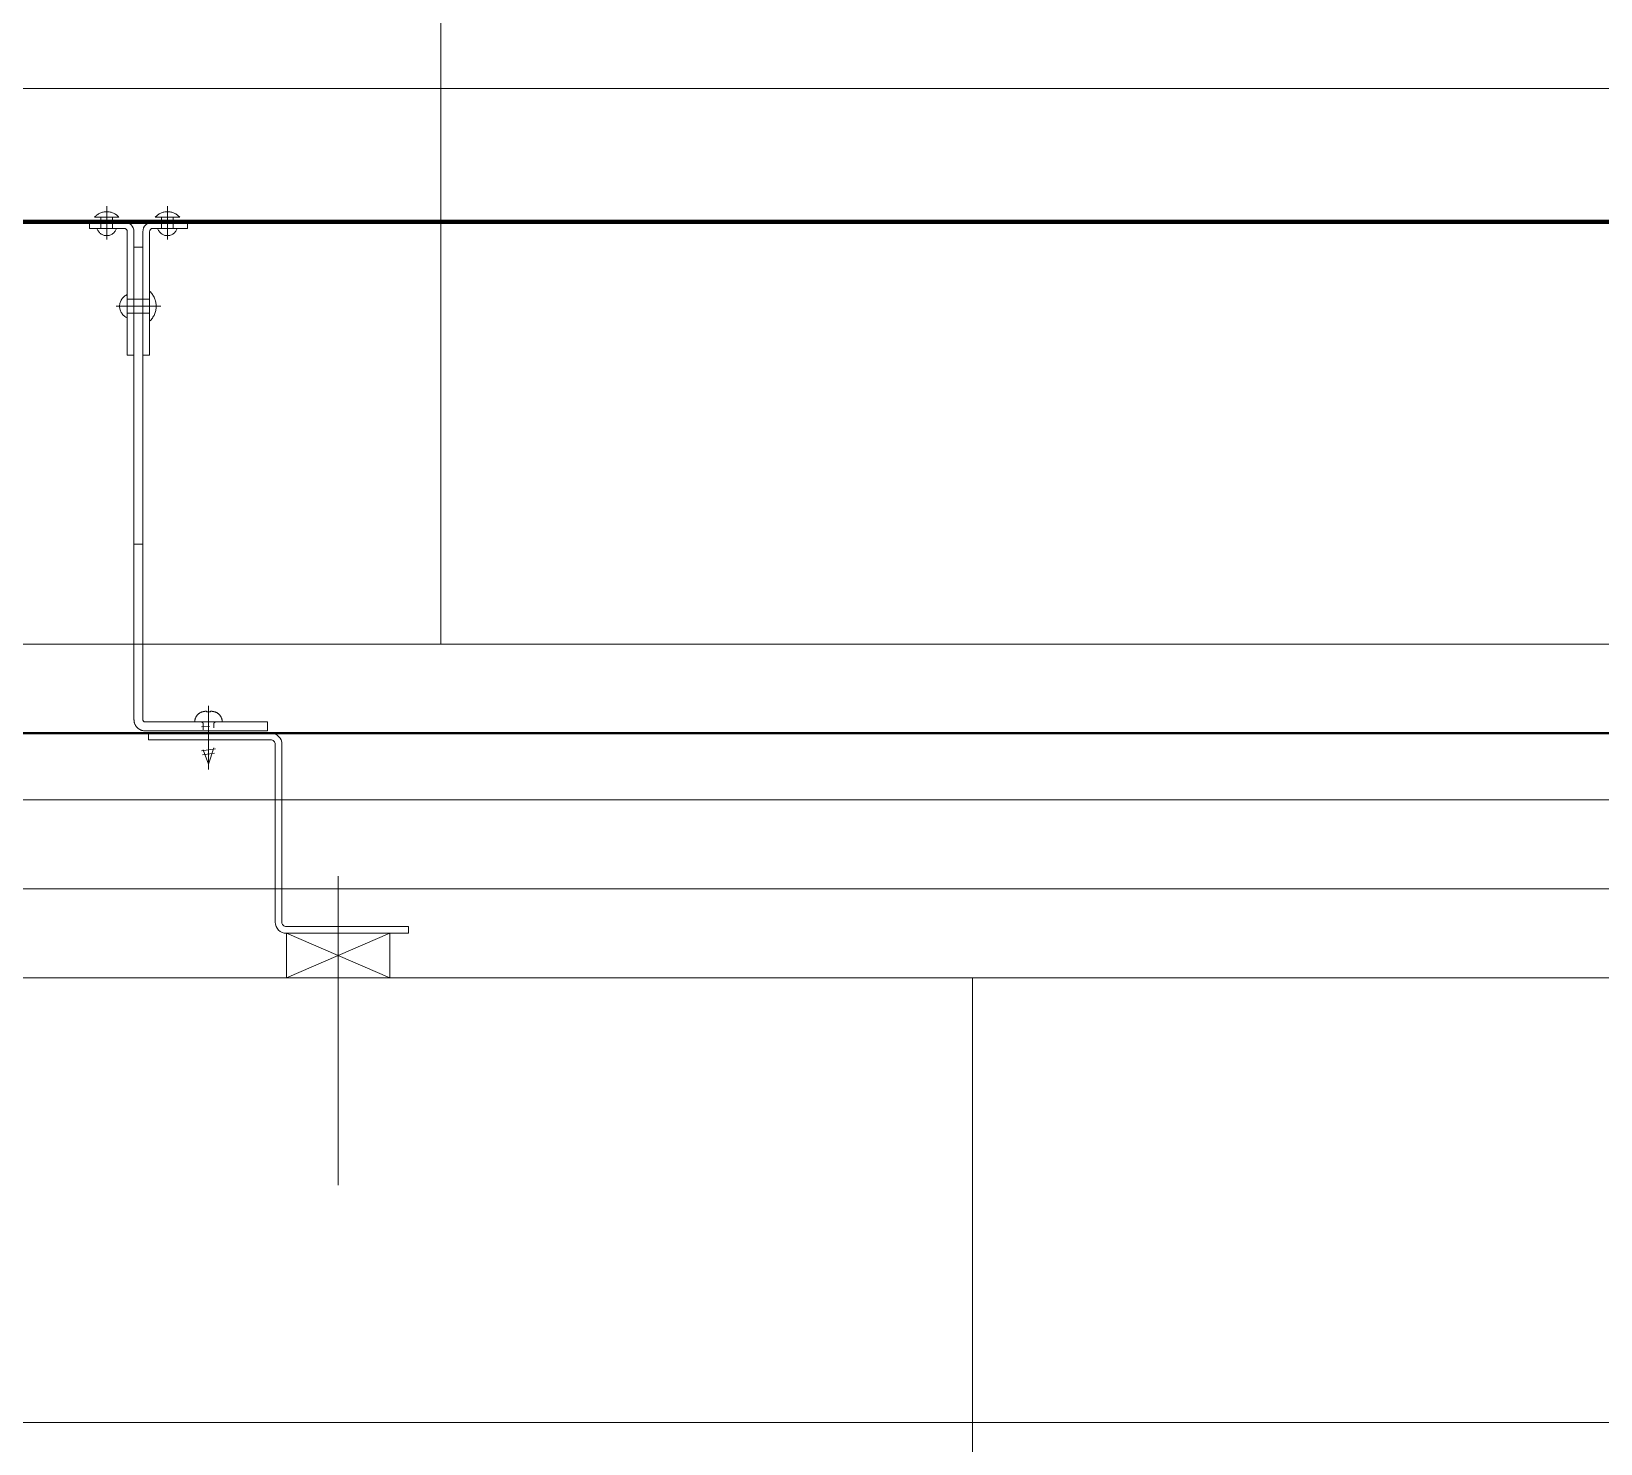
# Model space of a CAD drawing. Extents: x -2050 to 29725, y -1777 to 6820.
# Drawn here: x 3655.2 to 3725.7, y 2804 to 2867.6 of the extents above; entities that cross this region are included whole.
import ezdxf
from ezdxf.enums import TextEntityAlignment as Align

# ---------------------------------------------------------------- set-up
doc = ezdxf.new("R2010")
doc.units = 0
doc.header["$LTSCALE"] = 25
doc.header["$MEASUREMENT"] = 0
doc.layers.get('0').update_dxf_attribs({"color": 9, "lineweight": 9})
for name, color, linetype, lineweight in [('00', 9, 'Continuous', 9), ('06D', 9, 'Continuous', 9), ('10', 9, 'Continuous', 9), ('22', 8, 'Continuous', 9), ('33', 9, 'BATTING', 9), ('40B', 9, 'Continuous', 9)]:
    doc.layers.add(name, color=color, linetype=linetype, lineweight=lineweight)
doc.styles.add('Arial', font='arial.ttf', dxfattribs={"height": 2.5})
doc.linetypes.add('BATTING', pattern='A,0.0001,-0.1,[134,ltypeshp.shx,S=0.1,R=0,X=-0.1,Y=0],-0.2,[134,ltypeshp.shx,S=0.1,R=180,X=0.1,Y=0],-0.1', length=0.4001)

# ---------------------------------------------------------------- blocks, each defined once
blk = doc.blocks.new('0_wallno')
blk.add_lwpolyline([(7.942, 0), (16.132, 0)])
at = {"style": 'Arial'}
blk.add_attdef('GENISLIK', text='', height=2, dxfattribs=at).set_placement((8.442, 0), align=Align.BOTTOM_LEFT)
blk.add_attdef('DUVARNO', text='', height=2, dxfattribs=at).set_placement((0, 0), align=Align.MIDDLE_CENTER)
blk.add_attdef('YUKSEKLIK', text='', height=2, dxfattribs=at).set_placement((8.442, -0.5), align=Align.TOP_LEFT)
blk = doc.blocks.new('p- alum kaplama profil')
at = {"lineweight": 13}
blk.add_lwpolyline([(7.116, 12.591), (7.116, 26.491)], dxfattribs=at)
at = {"lineweight": 5}
blk.add_lwpolyline([(9.441, 15.16), (4.791, 15.16), (4.791, 17.159), (9.441, 17.159)], close=True, dxfattribs=at)
for points in [[(4.791, 15.16), (9.441, 17.159)], [(9.441, 15.16), (4.791, 17.159)]]:
    blk.add_lwpolyline(points, dxfattribs=at)
at = {"lineweight": 18}
blk.add_lwpolyline([(4.091, 6.157), (-1.409, 6.157), (-1.409, 6.457), (4.091, 6.457, 0.414214), (4.291, 6.657), (4.291, 14.66, -0.414214), (4.791, 15.16), (10.291, 15.16), (10.291, 14.86), (4.791, 14.86, 0.414214), (4.591, 14.66), (4.591, 6.657, -0.414214)], format="xyb", close=True, dxfattribs=at)
blk.add_lwpolyline([(-2.059, 5.556), (-2.059, -2.342), (-2.059, -15.692), (-1.659, -15.692), (-1.659, -2.342), (-1.659, 5.556), (-1.659, 5.561), (-1.658, 5.566), (-1.658, 5.571), (-1.657, 5.576), (-1.656, 5.581), (-1.654, 5.585), (-1.653, 5.59), (-1.651, 5.595), (-1.649, 5.599), (-1.647, 5.604), (-1.644, 5.608), (-1.642, 5.612), (-1.639, 5.616), (-1.636, 5.62), (-1.633, 5.624), (-1.629, 5.627), (-1.626, 5.63), (-1.622, 5.634), (-1.618, 5.637), (-1.614, 5.64), (-1.61, 5.642), (-1.606, 5.645), (-1.601, 5.647), (-1.597, 5.649), (-1.592, 5.651), (-1.588, 5.652), (-1.583, 5.653), (-1.578, 5.654), (-1.573, 5.655), (-1.569, 5.656), (-1.564, 5.656), (-1.559, 5.656), (3.941, 5.656), (3.941, 6.056), (-1.559, 6.056), (-1.583, 6.056), (-1.608, 6.054), (-1.632, 6.051), (-1.656, 6.047), (-1.68, 6.041), (-1.704, 6.035), (-1.727, 6.027), (-1.75, 6.018), (-1.772, 6.008), (-1.794, 5.997), (-1.816, 5.985), (-1.836, 5.972), (-1.857, 5.958), (-1.876, 5.943), (-1.894, 5.927), (-1.912, 5.91), (-1.929, 5.892), (-1.945, 5.874), (-1.96, 5.854), (-1.974, 5.834), (-1.988, 5.813), (-2, 5.792), (-2.011, 5.77), (-2.021, 5.748), (-2.029, 5.725), (-2.037, 5.702), (-2.044, 5.678), (-2.049, 5.654), (-2.053, 5.63), (-2.056, 5.605), (-2.058, 5.581)], close=True)
blk.add_lwpolyline([(-1.659, -2.342), (-2.059, -2.342)])
for points in [[(-2.359, -10.842), (-2.359, -16.392), (-2.359, -16.392, -0.414214), (-2.509, -16.542), (-2.509, -16.542), (-4.059, -16.542), (-4.059, -16.842), (-2.509, -16.842), (-2.509, -16.842, 0.414214), (-2.059, -16.392), (-2.059, -10.842)], [(-1.359, -10.842), (-1.659, -10.842), (-1.659, -16.392, 0.414214), (-1.209, -16.842), (-1.209, -16.842), (0.341, -16.842), (0.341, -16.542), (-1.209, -16.542), (-1.209, -16.542, -0.414214), (-1.359, -16.392), (-1.359, -16.392)]]:
    blk.add_lwpolyline(points, format="xyb", close=True)
for points in [[(1.291, 4.927, -10), (1.291, 7.795, -10)], [(1.563, 7.053, -10), (1.02, 7.13, -10)], [(1.051, 6.913, -10), (1.291, 7.556, -10)], [(1.531, 6.823, -10), (1.291, 7.556, -10)], [(1.606, 6.866, -10), (0.976, 6.956, -10)], [(0.671, 5.656, -10), (1.911, 5.656, -10)], [(0.671, 5.656, -10), (0.672, 5.637, -10), (0.673, 5.617, -10), (0.675, 5.597, -10), (0.678, 5.578, -10), (0.682, 5.558, -10), (0.686, 5.539, -10), (0.691, 5.52, -10), (0.697, 5.501, -10), (0.704, 5.483, -10), (0.712, 5.464, -10), (0.72, 5.447, -10), (0.73, 5.429, -10), (0.739, 5.412, -10), (0.75, 5.395, -10), (0.761, 5.379, -10), (0.773, 5.363, -10), (0.786, 5.348, -10), (0.799, 5.333, -10), (0.813, 5.319, -10), (0.827, 5.306, -10), (0.842, 5.293, -10), (0.857, 5.28, -10), (0.873, 5.269, -10), (0.89, 5.258, -10), (0.907, 5.247, -10), (0.924, 5.238, -10), (0.942, 5.229, -10), (0.96, 5.221, -10), (0.978, 5.214, -10), (0.997, 5.207, -10), (1.016, 5.201, -10), (1.035, 5.196, -10)], [(0.961, 5.656, -10), (0.966, 5.657, -10), (0.97, 5.657, -10), (0.974, 5.657, -10), (0.979, 5.658, -10), (0.983, 5.659, -10), (0.987, 5.66, -10), (0.992, 5.662, -10), (0.996, 5.663, -10), (1, 5.665, -10), (1.004, 5.667, -10), (1.008, 5.669, -10), (1.011, 5.672, -10), (1.015, 5.674, -10), (1.018, 5.677, -10), (1.022, 5.68, -10), (1.025, 5.683, -10), (1.028, 5.686, -10), (1.031, 5.689, -10), (1.034, 5.693, -10), (1.036, 5.696, -10), (1.038, 5.7, -10), (1.041, 5.704, -10), (1.043, 5.708, -10), (1.044, 5.712, -10), (1.046, 5.716, -10), (1.047, 5.72, -10), (1.049, 5.725, -10), (1.05, 5.729, -10), (1.05, 5.733, -10), (1.051, 5.738, -10), (1.051, 5.742, -10), (1.051, 5.746, -10)], [(1.335, 5.855, -10), (0.976, 5.876, -10)], [(1.051, 5.833, -10), (1.051, 6.013, -10)], [(1.051, 5.746, -10), (1.051, 5.833, -10)], [(1.291, 6.157, -10), (1.291, 6.257, -10)], [(1.531, 5.746, -10), (1.531, 5.923, -10)], [(1.531, 5.746, -10), (1.531, 5.742, -10), (1.532, 5.738, -10), (1.532, 5.733, -10), (1.533, 5.729, -10), (1.534, 5.725, -10), (1.535, 5.72, -10), (1.537, 5.716, -10), (1.538, 5.712, -10), (1.54, 5.708, -10), (1.542, 5.704, -10), (1.544, 5.7, -10), (1.546, 5.696, -10), (1.549, 5.693, -10), (1.552, 5.689, -10), (1.555, 5.686, -10), (1.558, 5.683, -10), (1.561, 5.68, -10), (1.564, 5.677, -10), (1.568, 5.674, -10), (1.571, 5.672, -10), (1.575, 5.669, -10), (1.579, 5.667, -10), (1.583, 5.665, -10), (1.587, 5.663, -10), (1.591, 5.662, -10), (1.595, 5.66, -10), (1.599, 5.659, -10), (1.604, 5.658, -10), (1.608, 5.657, -10), (1.612, 5.657, -10), (1.617, 5.657, -10), (1.621, 5.656, -10)], [(1.548, 5.196, -10), (1.567, 5.201, -10), (1.586, 5.207, -10), (1.604, 5.214, -10), (1.623, 5.221, -10), (1.641, 5.229, -10), (1.659, 5.238, -10), (1.676, 5.247, -10), (1.693, 5.258, -10), (1.709, 5.269, -10), (1.725, 5.28, -10), (1.741, 5.293, -10), (1.755, 5.306, -10), (1.77, 5.319, -10), (1.784, 5.333, -10), (1.797, 5.348, -10), (1.809, 5.363, -10), (1.821, 5.379, -10), (1.833, 5.395, -10), (1.843, 5.412, -10), (1.853, 5.429, -10), (1.862, 5.447, -10), (1.871, 5.464, -10), (1.878, 5.483, -10), (1.885, 5.501, -10), (1.891, 5.52, -10), (1.896, 5.539, -10), (1.901, 5.558, -10), (1.905, 5.578, -10), (1.908, 5.597, -10), (1.91, 5.617, -10), (1.911, 5.637, -10), (1.911, 5.656, -10)], [(1.035, 5.196, -10), (1.04, 5.195, -10), (1.045, 5.194, -10), (1.05, 5.193, -10), (1.056, 5.192, -10), (1.061, 5.191, -10), (1.066, 5.189, -10), (1.071, 5.188, -10), (1.077, 5.187, -10), (1.082, 5.186, -10), (1.087, 5.185, -10), (1.092, 5.184, -10), (1.098, 5.183, -10), (1.103, 5.182, -10), (1.108, 5.182, -10), (1.113, 5.181, -10), (1.119, 5.18, -10), (1.124, 5.179, -10), (1.129, 5.178, -10), (1.135, 5.178, -10), (1.14, 5.177, -10), (1.145, 5.176, -10), (1.151, 5.175, -10), (1.156, 5.175, -10), (1.161, 5.174, -10), (1.167, 5.173, -10), (1.172, 5.173, -10), (1.177, 5.172, -10), (1.182, 5.172, -10), (1.188, 5.171, -10), (1.193, 5.171, -10), (1.198, 5.17, -10), (1.204, 5.17, -10)], [(1.204, 5.17, -10), (1.204, 5.204, -10)], [(1.379, 5.204, -10), (1.204, 5.204, -10)], [(1.379, 5.17, -10), (1.379, 5.204, -10)], [(1.379, 5.17, -10), (1.384, 5.17, -10), (1.389, 5.171, -10), (1.395, 5.171, -10), (1.4, 5.172, -10), (1.405, 5.172, -10), (1.411, 5.173, -10), (1.416, 5.173, -10), (1.421, 5.174, -10), (1.427, 5.175, -10), (1.432, 5.175, -10), (1.437, 5.176, -10), (1.443, 5.177, -10), (1.448, 5.178, -10), (1.453, 5.178, -10), (1.459, 5.179, -10), (1.464, 5.18, -10), (1.469, 5.181, -10), (1.474, 5.182, -10), (1.48, 5.182, -10), (1.485, 5.183, -10), (1.49, 5.184, -10), (1.495, 5.185, -10), (1.501, 5.186, -10), (1.506, 5.187, -10), (1.511, 5.188, -10), (1.516, 5.189, -10), (1.522, 5.191, -10), (1.527, 5.192, -10), (1.532, 5.193, -10), (1.537, 5.194, -10), (1.543, 5.195, -10), (1.548, 5.196, -10)], [(-2.359, -12.517, 0), (-2.396, -12.535, 0), (-2.433, -12.555, 0), (-2.468, -12.578, 0), (-2.501, -12.603, 0), (-2.532, -12.631, 0), (-2.561, -12.661, 0), (-2.588, -12.693, 0), (-2.612, -12.727, 0), (-2.634, -12.763, 0), (-2.653, -12.8, 0), (-2.669, -12.838, 0), (-2.682, -12.878, 0), (-2.693, -12.918, 0), (-2.701, -12.959, 0), (-2.705, -13, 0), (-2.707, -13.042, 0), (-2.705, -13.084, 0), (-2.701, -13.125, 0), (-2.693, -13.166, 0), (-2.682, -13.207, 0), (-2.669, -13.246, 0), (-2.653, -13.284, 0), (-2.634, -13.321, 0), (-2.612, -13.357, 0), (-2.588, -13.391, 0), (-2.561, -13.423, 0), (-2.532, -13.453, 0), (-2.501, -13.481, 0), (-2.468, -13.506, 0), (-2.433, -13.529, 0), (-2.396, -13.549, 0), (-2.359, -13.567, 0)], [(-2.359, -13.042, 0), (-2.359, -12.517, 0)], [(-1.359, -13.042, 0), (-1.359, -12.367, 0)], [(-1.359, -13.717, 0), (-1.324, -13.684, 0), (-1.292, -13.65, 0), (-1.261, -13.614, 0), (-1.232, -13.576, 0), (-1.205, -13.537, 0), (-1.18, -13.496, 0), (-1.158, -13.454, 0), (-1.137, -13.411, 0), (-1.119, -13.367, 0), (-1.103, -13.323, 0), (-1.09, -13.277, 0), (-1.079, -13.231, 0), (-1.07, -13.184, 0), (-1.064, -13.137, 0), (-1.06, -13.09, 0), (-1.059, -13.042, 0), (-1.06, -12.995, 0), (-1.064, -12.947, 0), (-1.07, -12.9, 0), (-1.079, -12.853, 0), (-1.09, -12.807, 0), (-1.103, -12.761, 0), (-1.119, -12.717, 0), (-1.137, -12.673, 0), (-1.158, -12.63, 0), (-1.18, -12.588, 0), (-1.205, -12.547, 0), (-1.232, -12.508, 0), (-1.261, -12.471, 0), (-1.292, -12.434, 0), (-1.324, -12.4, 0), (-1.359, -12.367, 0)], [(-2.859, -13.042, 0), (-0.859, -13.042, 0)], [(-2.359, -13.042, 0), (-2.359, -12.727, 0)], [(-2.359, -12.727, 0), (-2.359, -13.042, 0)], [(-1.359, -12.727, 0), (-2.359, -12.727, 0)], [(-2.359, -13.042, 0), (-2.359, -13.357, 0)], [(-2.359, -13.042, 0), (-2.359, -13.567, 0)], [(-2.359, -13.357, 0), (-2.359, -13.042, 0)], [(-1.359, -13.357, 0), (-2.359, -13.357, 0)], [(-1.359, -13.042, 0), (-1.359, -13.717, 0)], [(-2.846, -16.542, 0), (-2.858, -16.507, 0), (-2.872, -16.474, 0), (-2.89, -16.442, 0), (-2.91, -16.411, 0), (-2.932, -16.382, 0), (-2.957, -16.355, 0), (-2.983, -16.33, 0), (-3.012, -16.307, 0), (-3.042, -16.286, 0), (-3.074, -16.268, 0), (-3.107, -16.252, 0), (-3.141, -16.239, 0), (-3.177, -16.229, 0), (-3.213, -16.222, 0), (-3.249, -16.218, 0), (-3.286, -16.216, 0), (-3.322, -16.218, 0), (-3.358, -16.222, 0), (-3.394, -16.229, 0), (-3.43, -16.239, 0), (-3.464, -16.252, 0), (-3.497, -16.268, 0), (-3.529, -16.286, 0), (-3.559, -16.307, 0), (-3.588, -16.33, 0), (-3.614, -16.355, 0), (-3.639, -16.382, 0), (-3.661, -16.411, 0), (-3.681, -16.442, 0), (-3.699, -16.474, 0), (-3.713, -16.507, 0), (-3.726, -16.542, 0)], [(-3.286, -17.542, 0), (-3.286, -16.042, 0)], [(-0.996, -16.542, 0), (-0.984, -16.507, 0), (-0.969, -16.474, 0), (-0.952, -16.442, 0), (-0.932, -16.411, 0), (-0.909, -16.382, 0), (-0.885, -16.355, 0), (-0.858, -16.33, 0), (-0.83, -16.307, 0), (-0.799, -16.286, 0), (-0.768, -16.268, 0), (-0.734, -16.252, 0), (-0.7, -16.239, 0), (-0.665, -16.229, 0), (-0.629, -16.222, 0), (-0.592, -16.218, 0), (-0.556, -16.216, 0), (-0.519, -16.218, 0), (-0.483, -16.222, 0), (-0.447, -16.229, 0), (-0.412, -16.239, 0), (-0.377, -16.252, 0), (-0.344, -16.268, 0), (-0.312, -16.286, 0), (-0.282, -16.307, 0), (-0.254, -16.33, 0), (-0.227, -16.355, 0), (-0.202, -16.382, 0), (-0.18, -16.411, 0), (-0.16, -16.442, 0), (-0.143, -16.474, 0), (-0.128, -16.507, 0), (-0.116, -16.542, 0)], [(-0.556, -17.542, 0), (-0.556, -16.042, 0)], [(-3.286, -16.542, 0), (-3.726, -16.542, 0)], [(-3.286, -16.542, 0), (-3.546, -16.542, 0)], [(-3.546, -16.542, 0), (-3.286, -16.542, 0)], [(-3.546, -17.042, 0), (-3.546, -16.542, 0)], [(-3.286, -16.542, 0), (-2.846, -16.542, 0)], [(-3.286, -16.542, 0), (-3.026, -16.542, 0)], [(-3.026, -16.542, 0), (-3.286, -16.542, 0)], [(-3.026, -17.042, 0), (-3.026, -16.542, 0)], [(-0.556, -16.542, 0), (-0.996, -16.542, 0)], [(-0.556, -16.542, 0), (-0.816, -16.542, 0)], [(-0.816, -16.542, 0), (-0.556, -16.542, 0)], [(-0.816, -17.042, 0), (-0.816, -16.542, 0)], [(-0.556, -16.542, 0), (-0.296, -16.542, 0)], [(-0.556, -16.542, 0), (-0.116, -16.542, 0)], [(-0.296, -16.542, 0), (-0.556, -16.542, 0)], [(-0.296, -17.042, 0), (-0.296, -16.542, 0)], [(-3.837, -17.042, 0), (-3.81, -17.071, 0), (-3.782, -17.098, 0), (-3.753, -17.124, 0), (-3.722, -17.148, 0), (-3.69, -17.17, 0), (-3.657, -17.191, 0), (-3.623, -17.21, 0), (-3.588, -17.227, 0), (-3.552, -17.242, 0), (-3.515, -17.255, 0), (-3.478, -17.266, 0), (-3.44, -17.276, 0), (-3.402, -17.283, 0), (-3.363, -17.288, 0), (-3.324, -17.291, 0), (-3.286, -17.292, 0), (-3.247, -17.291, 0), (-3.208, -17.288, 0), (-3.169, -17.283, 0), (-3.131, -17.276, 0), (-3.093, -17.266, 0), (-3.056, -17.255, 0), (-3.019, -17.242, 0), (-2.983, -17.227, 0), (-2.948, -17.21, 0), (-2.914, -17.191, 0), (-2.881, -17.17, 0), (-2.849, -17.148, 0), (-2.818, -17.124, 0), (-2.789, -17.098, 0), (-2.761, -17.071, 0), (-2.735, -17.042, 0)], [(-3.286, -17.042, 0), (-3.837, -17.042, 0)], [(-3.286, -17.042, 0), (-2.735, -17.042, 0)], [(-0.556, -17.042, 0), (-1.107, -17.042, 0)], [(-0.005, -17.042, 0), (-0.031, -17.071, 0), (-0.059, -17.098, 0), (-0.089, -17.124, 0), (-0.119, -17.148, 0), (-0.151, -17.17, 0), (-0.184, -17.191, 0), (-0.218, -17.21, 0), (-0.253, -17.227, 0), (-0.289, -17.242, 0), (-0.326, -17.255, 0), (-0.363, -17.266, 0), (-0.401, -17.276, 0), (-0.439, -17.283, 0), (-0.478, -17.288, 0), (-0.517, -17.291, 0), (-0.556, -17.292, 0), (-0.595, -17.291, 0), (-0.634, -17.288, 0), (-0.672, -17.283, 0), (-0.711, -17.276, 0), (-0.749, -17.266, 0), (-0.786, -17.255, 0), (-0.823, -17.242, 0), (-0.858, -17.227, 0), (-0.893, -17.21, 0), (-0.928, -17.191, 0), (-0.961, -17.17, 0), (-0.993, -17.148, 0), (-1.023, -17.124, 0), (-1.053, -17.098, 0), (-1.08, -17.071, 0), (-1.107, -17.042, 0)], [(-0.556, -17.042, 0), (-0.005, -17.042, 0)]]:
    blk.add_polyline3d(points)
blk = doc.blocks.new('p-zemin kat')
at = {"layer": '00'}
blk.add_lwpolyline([(3535, 2825), (3785, 2825), (3785, 2805), (3535, 2805)], close=True, dxfattribs=at)
blk.add_lwpolyline([(3535, 2825), (3785, 2825), (3785, 2805), (3535, 2805)], close=True, dxfattribs=at)
at = {"layer": '06D'}
for points in [[(2529.825, 2825), (2529.825, 2865), (4067.5, 2865), (4067.5, 2825)], [(3535, 2840.001), (3785, 2840.002)], [(3785, 2825), (3785, 2833), (3535, 2833), (3535, 2825)]]:
    blk.add_lwpolyline(points, dxfattribs=at)
at = {"layer": '10'}
for points, const_width in [([(2529.825, 2859), (4067.2, 2859)], 0.2), ([(3528.37, 2836.001), (3791.63, 2836.001)], 0.1)]:
    blk.add_lwpolyline(points, dxfattribs=dict(at, const_width=const_width))
at = {"layer": '33', "ltscale": 0.4}
blk.add_lwpolyline([(3535, 2829), (3785, 2829)], dxfattribs=at)
at = {"layer": '40B'}
for points in [[(3697.5, 2405), (3697.5, 2825), (3287.328, 2825), (3287.328, 2405)], [(3697.5, 2405), (3697.5, 2825), (3990, 2825), (3990, 2405)]]:
    blk.add_lwpolyline(points, close=True, dxfattribs=at)
at = {"layer": '10', "xscale": -1, "rotation": 180}
blk.add_blockref('p- alum kaplama profil', (3661.859, 2842.159), dxfattribs=at)

msp = doc.modelspace()

# ---------------------------------------------------------------- block references
at = {"layer": '10'}
msp.add_blockref('p-zemin kat', (0, 0), dxfattribs=at)
at = {"layer": '22', "xscale": -5, "yscale": 5, "zscale": 5, "rotation": 90}
msp.add_blockref('0_wallno', (3673.604, 2920.66), dxfattribs=at)

doc.saveas('drawing.dxf')
